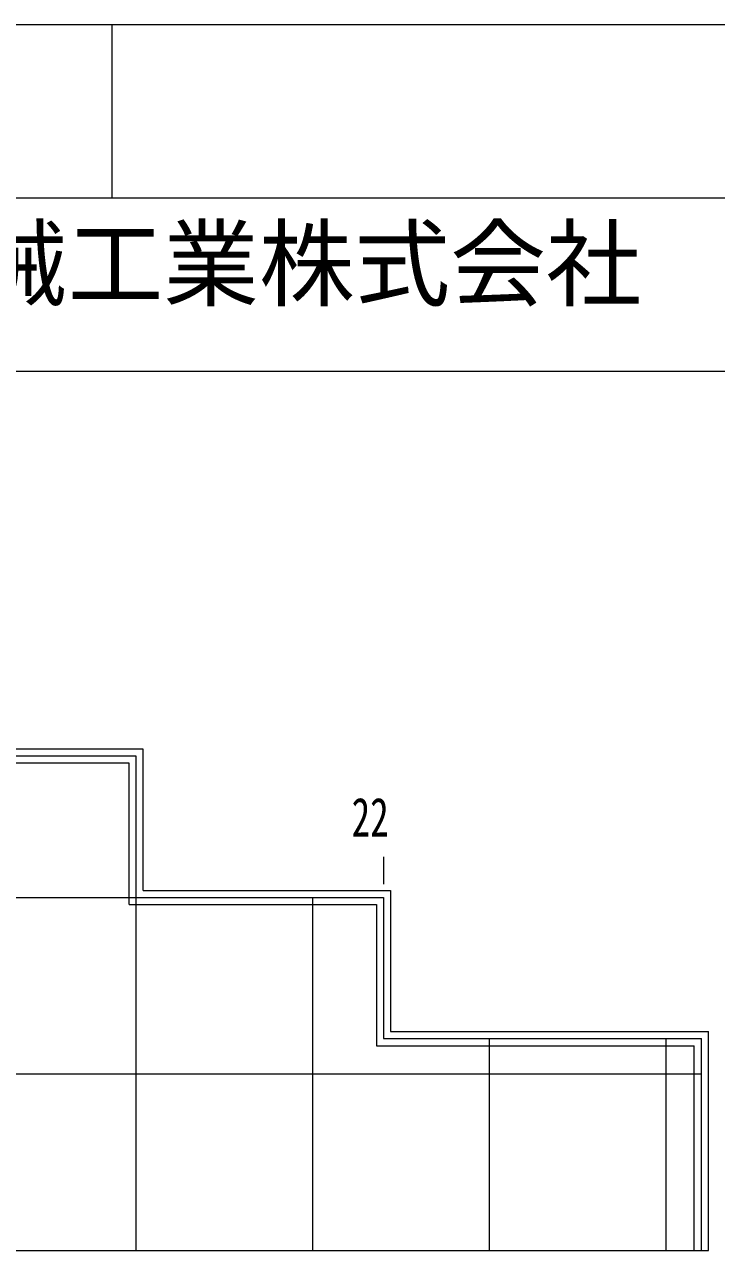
# Model space of a CAD drawing. Units: millimetres, scale not verified. Extents: x -27006 to 26751, y -37046 to 42575.
# Drawn here: x -7339 to -288, y 30074 to 42575 of the extents above; entities that cross this region are included whole.
import ezdxf
from ezdxf.enums import TextEntityAlignment as Align

# ---------------------------------------------------------------- set-up
doc = ezdxf.new("R2010")
doc.units = ezdxf.units.MM
doc.header["$LTSCALE"] = 100
doc.layers.add('0-2_05 寸法', color=7, linetype='Continuous', lineweight=18)
doc.styles.add('ＭＳ ゴシック', font='')
doc.styles.get('ＭＳ ゴシック').set_extended_font_data('MS Gothic')

msp = doc.modelspace()

# ---------------------------------------------------------------- linework, layer by layer
at = {"layer": '0-2_05 寸法'}
for p, q in [((-14391, 42575), (23474.7, 42575)), ((-6448.6, 42575), (-6448.6, 40806.2)), ((-14391, 40806.2), (23474.7, 40806.2)), ((23474.7, 39037.3), (-14391, 39037.3)), ((-6129.9, 35186.5), (-10953.9, 35186.5)), ((-6129.9, 33746.5), (-6129.9, 35186.5)), ((-6201.9, 35114.5), (-10881.9, 35114.5)), ((-6273.9, 35042.5), (-10809.9, 35042.5)), ((-6273.9, 33602.5), (-6273.9, 35042.5)), ((-6201.9, 33674.5), (-6201.9, 35114.5)), ((-3681.9, 34087.7), (-3681.9, 33809.5)), ((-11601.9, 33674.5), (-4581.9, 33674.5)), ((-6201.9, 30074.5), (-6201.9, 33674.5)), ((-6201.9, 33674.5), (-3681.9, 33674.5)), ((-6129.9, 33746.5), (-3609.9, 33746.5)), ((-4401.9, 30074.5), (-4401.9, 33674.5)), ((-3681.9, 33674.5), (-3681.9, 32234.5)), ((-3609.9, 33746.5), (-3609.9, 32306.5)), ((-6273.9, 33602.5), (-3753.9, 33602.5)), ((-3753.9, 33602.5), (-3753.9, 32162.5)), ((-3609.9, 32306.5), (-369.9, 32306.5)), ((-369.9, 30074.5), (-369.9, 32306.5)), ((-3753.9, 32162.5), (-513.9, 32162.5)), ((-3681.9, 32234.5), (-441.9, 32234.5)), ((-2601.9, 30074.5), (-2601.9, 32234.5)), ((-801.9, 30074.5), (-801.9, 32234.5)), ((-513.9, 30074.5), (-513.9, 32162.5)), ((-441.9, 30074.5), (-441.9, 32234.5)), ((-11601.9, 31874.5), (-441.9, 31874.5)), ((-11601.9, 30074.5), (-441.9, 30074.5)), ((-513.9, 30074.5), (-369.9, 30074.5))]:
    msp.add_line(p, q, dxfattribs=at)

# ---------------------------------------------------------------- texts
at = {"layer": '0-2_05 寸法', "style": 'ＭＳ ゴシック'}
for s, p in [('図面名称   \u3000\u3000\u3000\u3000\u3000\u3000\u3000\u3000ビルマンクレーン JCL-055SK(自立34.2m)', (-12816, 41190.1)), ('\u3000\u3000竹本機械工業株式会社      \u3000\u3000\u3000\u3000\u3000 図番     \u3000\u3000\u3000\u3000TZK0036', (-12751, 39565.1))]:
    msp.add_text(s, height=714.8, dxfattribs=at).set_placement(p, align=Align.BOTTOM_LEFT)
at = {"layer": '0-2_05 寸法', "style": 'ＭＳ ゴシック', "width": 0.7}
msp.add_text('22', height=395.9, dxfattribs=at).set_placement((-4005.9, 34176.5), align=Align.BOTTOM_LEFT)

doc.saveas('drawing.dxf')
